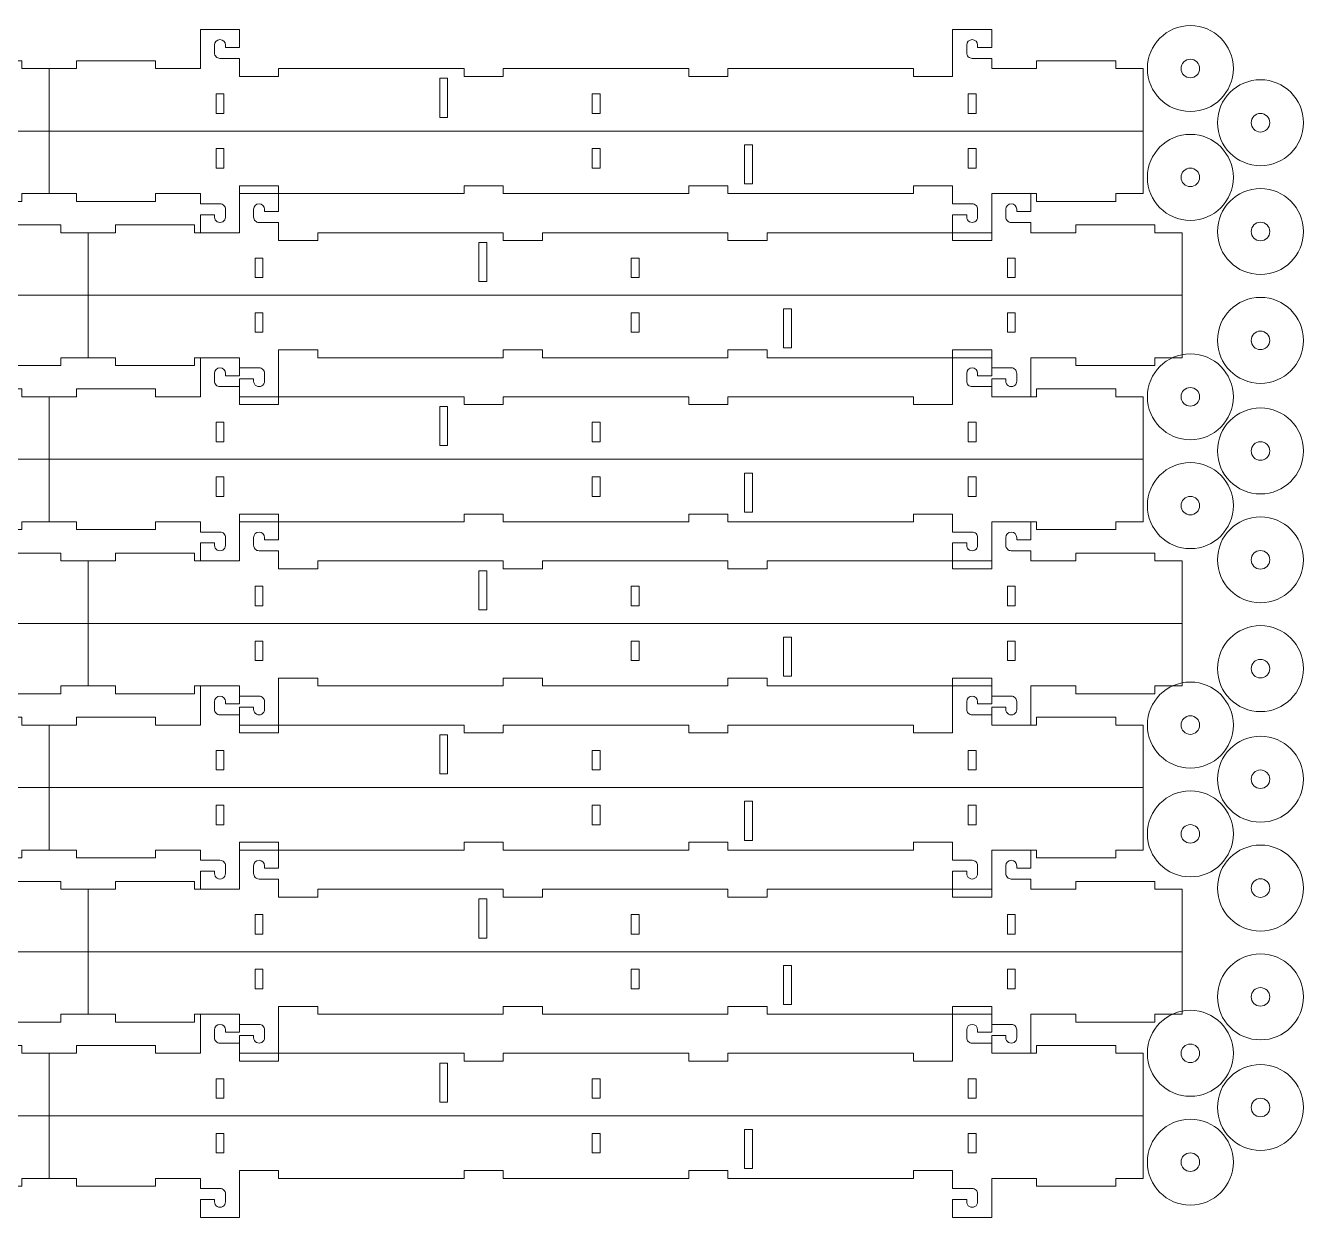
# Model space of a CAD drawing. Header units: millimetres. Extents: x -300 to 301, y -152 to 153.
# Drawn here: x -26.3 to 300.7, y -152.2 to 152.8 of the extents above; entities that cross this region are included whole.
import ezdxf

# ---------------------------------------------------------------- set-up
doc = ezdxf.new("R2010")
doc.units = ezdxf.units.MM
doc.header["$MEASUREMENT"] = 0
doc.layers.add('Layer 1', color=7, linetype='Continuous')

msp = doc.modelspace()

# ---------------------------------------------------------------- linework, layer by layer
at = {"layer": 'Layer 1', "lineweight": 9}
for points in [[(-20.2911, 141.8308), (-13.2911, 141.8308), (-13.2911, 143.8308), (6.973, 143.8308), (6.973, 141.8308), (18.4589, 141.8308), (18.4589, 151.8308), (28.4589, 151.8308), (28.4589, 147.2308), (24.8589, 147.2308), (24.8589, 147.8308)], [(23.4589, 144.4308), (28.4589, 144.4308), (28.4589, 139.8308), (38.4589, 139.8308), (38.4589, 141.8308), (85.9589, 141.8308), (85.9589, 139.8308), (95.9589, 139.8308), (95.9589, 141.8308), (143.4589, 141.8308), (143.4589, 139.8308), (153.4589, 139.8308), (153.4589, 141.8308), (200.9589, 141.8308), (200.9589, 139.8308), (210.9589, 139.8308), (210.9589, 151.8308), (220.9589, 151.8308), (220.9589, 147.2308), (217.3589, 147.2308), (217.3589, 147.8308)], [(22.0589, 147.8308), (22.0589, 145.8308)], [(214.5589, 147.8308), (214.5589, 145.8308)], [(-64.0411, 144.4308), (-59.0411, 144.4308), (-59.0411, 141.8308), (-47.5551, 141.8308), (-47.5551, 143.8308), (-27.2911, 143.8308), (-27.2911, 141.8308), (-20.2911, 141.8308), (-20.2911, 125.8308), (-20.2911, 109.8308), (-27.2911, 109.8308), (-27.2911, 107.8308), (-47.5551, 107.8308), (-47.5551, 109.8308), (-59.0411, 109.8308), (-59.0411, 99.8308), (-69.0411, 99.8308), (-69.0411, 104.4308), (-65.4411, 104.4308), (-65.4411, 103.8308)], [(215.9589, 144.4308), (220.9589, 144.4308), (220.9589, 141.8308), (232.4449, 141.8308), (232.4449, 143.8308), (252.7089, 143.8308), (252.7089, 141.8308), (259.7089, 141.8308), (259.7089, 125.8308), (259.7089, 109.8308), (252.7089, 109.8308), (252.7089, 107.8308), (232.4449, 107.8308), (232.4449, 109.8308), (220.9589, 109.8308), (220.9589, 99.8308), (210.9589, 99.8308), (210.9589, 104.4308), (214.5589, 104.4308), (214.5589, 103.8308)], [(-300.2911, 125.8308), (-20.2911, 125.8308)], [(-20.2911, 125.8308), (259.7089, 125.8308)], [(215.9589, 107.2308), (210.9589, 107.2308), (210.9589, 111.8308), (200.9589, 111.8308), (200.9589, 109.8308), (153.4589, 109.8308), (153.4589, 111.8308), (143.4589, 111.8308), (143.4589, 109.8308), (95.9589, 109.8308), (95.9589, 111.8308), (85.9589, 111.8308), (85.9589, 109.8308), (38.4589, 109.8308), (38.4589, 111.8308), (28.4589, 111.8308), (28.4589, 99.8308), (18.4589, 99.8308), (18.4589, 104.4308), (22.0589, 104.4308), (22.0589, 103.8308)], [(23.4589, 107.2308), (18.4589, 107.2308), (18.4589, 109.8308), (6.973, 109.8308), (6.973, 107.8308), (-13.2911, 107.8308), (-13.2911, 109.8308), (-20.2911, 109.8308)], [(-10.2911, 99.8308), (-3.2911, 99.8308), (-3.2911, 101.8308), (16.973, 101.8308), (16.973, 99.8308), (28.4589, 99.8308), (28.4589, 109.8308), (38.4589, 109.8308), (38.4589, 105.2308), (34.8589, 105.2308), (34.8589, 105.8308)], [(33.4589, 102.4308), (38.4589, 102.4308), (38.4589, 97.8308), (48.4589, 97.8308), (48.4589, 99.8308), (95.9589, 99.8308), (95.9589, 97.8308), (105.9589, 97.8308), (105.9589, 99.8308), (153.4589, 99.8308), (153.4589, 97.8308), (163.4589, 97.8308), (163.4589, 99.8308), (210.9589, 99.8308), (210.9589, 97.8308), (220.9589, 97.8308), (220.9589, 109.8308), (230.9589, 109.8308), (230.9589, 105.2308), (227.3589, 105.2308), (227.3589, 105.8308)], [(24.8589, 103.8308), (24.8589, 105.8308)], [(32.0589, 105.8308), (32.0589, 103.8308)], [(217.3589, 103.8308), (217.3589, 105.8308)], [(224.5589, 105.8308), (224.5589, 103.8308)], [(-54.0411, 102.4308), (-49.0411, 102.4308), (-49.0411, 99.8308), (-37.5551, 99.8308), (-37.5551, 101.8308), (-17.2911, 101.8308), (-17.2911, 99.8308), (-10.2911, 99.8308), (-10.2911, 83.8308), (-10.2911, 67.8308), (-17.2911, 67.8308), (-17.2911, 65.8308), (-37.5551, 65.8308), (-37.5551, 67.8308), (-49.0411, 67.8308), (-49.0411, 57.8308), (-59.0411, 57.8308), (-59.0411, 62.4308), (-55.4411, 62.4308), (-55.4411, 61.8308)], [(225.9589, 102.4308), (230.9589, 102.4308), (230.9589, 99.8308), (242.4449, 99.8308), (242.4449, 101.8308), (262.7089, 101.8308), (262.7089, 99.8308), (269.7089, 99.8308), (269.7089, 83.8308), (269.7089, 67.8308), (262.7089, 67.8308), (262.7089, 65.8308), (242.4449, 65.8308), (242.4449, 67.8308), (230.9589, 67.8308), (230.9589, 57.8308), (220.9589, 57.8308), (220.9589, 62.4308), (224.5589, 62.4308), (224.5589, 61.8308)], [(-290.2911, 83.8308), (-10.2911, 83.8308)], [(-10.2911, 83.8308), (269.7089, 83.8308)], [(225.9589, 65.2308), (220.9589, 65.2308), (220.9589, 69.8308), (210.9589, 69.8308), (210.9589, 67.8308), (163.4589, 67.8308), (163.4589, 69.8308), (153.4589, 69.8308), (153.4589, 67.8308), (105.9589, 67.8308), (105.9589, 69.8308), (95.9589, 69.8308), (95.9589, 67.8308), (48.4589, 67.8308), (48.4589, 69.8308), (38.4589, 69.8308), (38.4589, 57.8308), (28.4589, 57.8308), (28.4589, 62.4308), (32.0589, 62.4308), (32.0589, 61.8308)], [(-20.2911, 57.8308), (-13.2911, 57.8308), (-13.2911, 59.8308), (6.973, 59.8308), (6.973, 57.8308), (18.4589, 57.8308), (18.4589, 67.8308), (28.4589, 67.8308), (28.4589, 63.2308), (24.8589, 63.2308), (24.8589, 63.8308)], [(33.4589, 65.2308), (28.4589, 65.2308), (28.4589, 67.8308), (16.973, 67.8308), (16.973, 65.8308), (-3.2911, 65.8308), (-3.2911, 67.8308), (-10.2911, 67.8308)], [(23.4589, 60.4308), (28.4589, 60.4308), (28.4589, 55.8308), (38.4589, 55.8308), (38.4589, 57.8308), (85.9589, 57.8308), (85.9589, 55.8308), (95.9589, 55.8308), (95.9589, 57.8308), (143.4589, 57.8308), (143.4589, 55.8308), (153.4589, 55.8308), (153.4589, 57.8308), (200.9589, 57.8308), (200.9589, 55.8308), (210.9589, 55.8308), (210.9589, 67.8308), (220.9589, 67.8308), (220.9589, 63.2308), (217.3589, 63.2308), (217.3589, 63.8308)], [(22.0589, 63.8308), (22.0589, 61.8308)], [(34.8589, 61.8308), (34.8589, 63.8308)], [(214.5589, 63.8308), (214.5589, 61.8308)], [(227.3589, 61.8308), (227.3589, 63.8308)], [(-64.0411, 60.4308), (-59.0411, 60.4308), (-59.0411, 57.8308), (-47.5551, 57.8308), (-47.5551, 59.8308), (-27.2911, 59.8308), (-27.2911, 57.8308), (-20.2911, 57.8308), (-20.2911, 41.8308), (-20.2911, 25.8308), (-27.2911, 25.8308), (-27.2911, 23.8308), (-47.5551, 23.8308), (-47.5551, 25.8308), (-59.0411, 25.8308), (-59.0411, 15.8308), (-69.0411, 15.8308), (-69.0411, 20.4308), (-65.4411, 20.4308), (-65.4411, 19.8308)], [(215.9589, 60.4308), (220.9589, 60.4308), (220.9589, 57.8308), (232.4449, 57.8308), (232.4449, 59.8308), (252.7089, 59.8308), (252.7089, 57.8308), (259.7089, 57.8308), (259.7089, 41.8308), (259.7089, 25.8308), (252.7089, 25.8308), (252.7089, 23.8308), (232.4449, 23.8308), (232.4449, 25.8308), (220.9589, 25.8308), (220.9589, 15.8308), (210.9589, 15.8308), (210.9589, 20.4308), (214.5589, 20.4308), (214.5589, 19.8308)], [(-300.2911, 41.8308), (-20.2911, 41.8308)], [(-20.2911, 41.8308), (259.7089, 41.8308)], [(215.9589, 23.2308), (210.9589, 23.2308), (210.9589, 27.8308), (200.9589, 27.8308), (200.9589, 25.8308), (153.4589, 25.8308), (153.4589, 27.8308), (143.4589, 27.8308), (143.4589, 25.8308), (95.9589, 25.8308), (95.9589, 27.8308), (85.9589, 27.8308), (85.9589, 25.8308), (38.4589, 25.8308), (38.4589, 27.8308), (28.4589, 27.8308), (28.4589, 15.8308), (18.4589, 15.8308), (18.4589, 20.4308), (22.0589, 20.4308), (22.0589, 19.8308)], [(23.4589, 23.2308), (18.4589, 23.2308), (18.4589, 25.8308), (6.973, 25.8308), (6.973, 23.8308), (-13.2911, 23.8308), (-13.2911, 25.8308), (-20.2911, 25.8308)], [(-10.2911, 15.8308), (-3.2911, 15.8308), (-3.2911, 17.8308), (16.973, 17.8308), (16.973, 15.8308), (28.4589, 15.8308), (28.4589, 25.8308), (38.4589, 25.8308), (38.4589, 21.2308), (34.8589, 21.2308), (34.8589, 21.8308)], [(33.4589, 18.4308), (38.4589, 18.4308), (38.4589, 13.8308), (48.4589, 13.8308), (48.4589, 15.8308), (95.9589, 15.8308), (95.9589, 13.8308), (105.9589, 13.8308), (105.9589, 15.8308), (153.4589, 15.8308), (153.4589, 13.8308), (163.4589, 13.8308), (163.4589, 15.8308), (210.9589, 15.8308), (210.9589, 13.8308), (220.9589, 13.8308), (220.9589, 25.8308), (230.9589, 25.8308), (230.9589, 21.2308), (227.3589, 21.2308), (227.3589, 21.8308)], [(24.8589, 19.8308), (24.8589, 21.8308)], [(32.0589, 21.8308), (32.0589, 19.8308)], [(217.3589, 19.8308), (217.3589, 21.8308)], [(224.5589, 21.8308), (224.5589, 19.8308)], [(-54.0411, 18.4308), (-49.0411, 18.4308), (-49.0411, 15.8308), (-37.5551, 15.8308), (-37.5551, 17.8308), (-17.2911, 17.8308), (-17.2911, 15.8308), (-10.2911, 15.8308), (-10.2911, -0.1692), (-10.2911, -16.1692), (-17.2911, -16.1692), (-17.2911, -18.1692), (-37.5551, -18.1692), (-37.5551, -16.1692), (-49.0411, -16.1692), (-49.0411, -26.1692), (-59.0411, -26.1692), (-59.0411, -21.5692), (-55.4411, -21.5692), (-55.4411, -22.1692)], [(225.9589, 18.4308), (230.9589, 18.4308), (230.9589, 15.8308), (242.4449, 15.8308), (242.4449, 17.8308), (262.7089, 17.8308), (262.7089, 15.8308), (269.7089, 15.8308), (269.7089, -0.1692), (269.7089, -16.1692), (262.7089, -16.1692), (262.7089, -18.1692), (242.4449, -18.1692), (242.4449, -16.1692), (230.9589, -16.1692), (230.9589, -26.1692), (220.9589, -26.1692), (220.9589, -21.5692), (224.5589, -21.5692), (224.5589, -22.1692)], [(-290.2911, -0.1692), (-10.2911, -0.1692)], [(-10.2911, -0.1692), (269.7089, -0.1692)], [(-20.2911, -26.1692), (-13.2911, -26.1692), (-13.2911, -24.1692), (6.973, -24.1692), (6.973, -26.1692), (18.4589, -26.1692), (18.4589, -16.1692), (28.4589, -16.1692), (28.4589, -20.7692), (24.8589, -20.7692), (24.8589, -20.1692)], [(33.4589, -18.7692), (28.4589, -18.7692), (28.4589, -16.1692), (16.973, -16.1692), (16.973, -18.1692), (-3.2911, -18.1692), (-3.2911, -16.1692), (-10.2911, -16.1692)], [(23.4589, -23.5692), (28.4589, -23.5692), (28.4589, -28.1692), (38.4589, -28.1692), (38.4589, -26.1692), (85.9589, -26.1692), (85.9589, -28.1692), (95.9589, -28.1692), (95.9589, -26.1692), (143.4589, -26.1692), (143.4589, -28.1692), (153.4589, -28.1692), (153.4589, -26.1692), (200.9589, -26.1692), (200.9589, -28.1692), (210.9589, -28.1692), (210.9589, -16.1692), (220.9589, -16.1692), (220.9589, -20.7692), (217.3589, -20.7692), (217.3589, -20.1692)], [(225.9589, -18.7692), (220.9589, -18.7692), (220.9589, -14.1692), (210.9589, -14.1692), (210.9589, -16.1692), (163.4589, -16.1692), (163.4589, -14.1692), (153.4589, -14.1692), (153.4589, -16.1692), (105.9589, -16.1692), (105.9589, -14.1692), (95.9589, -14.1692), (95.9589, -16.1692), (48.4589, -16.1692), (48.4589, -14.1692), (38.4589, -14.1692), (38.4589, -26.1692), (28.4589, -26.1692), (28.4589, -21.5692), (32.0589, -21.5692), (32.0589, -22.1692)], [(22.0589, -20.1692), (22.0589, -22.1692)], [(34.8589, -22.1692), (34.8589, -20.1692)], [(214.5589, -20.1692), (214.5589, -22.1692)], [(227.3589, -22.1692), (227.3589, -20.1692)], [(-64.0411, -23.5692), (-59.0411, -23.5692), (-59.0411, -26.1692), (-47.5551, -26.1692), (-47.5551, -24.1692), (-27.2911, -24.1692), (-27.2911, -26.1692), (-20.2911, -26.1692), (-20.2911, -42.1692), (-20.2911, -58.1692), (-27.2911, -58.1692), (-27.2911, -60.1692), (-47.5551, -60.1692), (-47.5551, -58.1692), (-59.0411, -58.1692), (-59.0411, -68.1692), (-69.0411, -68.1692), (-69.0411, -63.5692), (-65.4411, -63.5692), (-65.4411, -64.1692)], [(215.9589, -23.5692), (220.9589, -23.5692), (220.9589, -26.1692), (232.4449, -26.1692), (232.4449, -24.1692), (252.7089, -24.1692), (252.7089, -26.1692), (259.7089, -26.1692), (259.7089, -42.1692), (259.7089, -58.1692), (252.7089, -58.1692), (252.7089, -60.1692), (232.4449, -60.1692), (232.4449, -58.1692), (220.9589, -58.1692), (220.9589, -68.1692), (210.9589, -68.1692), (210.9589, -63.5692), (214.5589, -63.5692), (214.5589, -64.1692)], [(-300.2911, -42.1692), (-20.2911, -42.1692)], [(-20.2911, -42.1692), (259.7089, -42.1692)], [(23.4589, -60.7692), (18.4589, -60.7692), (18.4589, -58.1692), (6.973, -58.1692), (6.973, -60.1692), (-13.2911, -60.1692), (-13.2911, -58.1692), (-20.2911, -58.1692)], [(-10.2911, -68.1692), (-3.2911, -68.1692), (-3.2911, -66.1692), (16.973, -66.1692), (16.973, -68.1692), (28.4589, -68.1692), (28.4589, -58.1692), (38.4589, -58.1692), (38.4589, -62.7692), (34.8589, -62.7692), (34.8589, -62.1692)], [(215.9589, -60.7692), (210.9589, -60.7692), (210.9589, -56.1692), (200.9589, -56.1692), (200.9589, -58.1692), (153.4589, -58.1692), (153.4589, -56.1692), (143.4589, -56.1692), (143.4589, -58.1692), (95.9589, -58.1692), (95.9589, -56.1692), (85.9589, -56.1692), (85.9589, -58.1692), (38.4589, -58.1692), (38.4589, -56.1692), (28.4589, -56.1692), (28.4589, -68.1692), (18.4589, -68.1692), (18.4589, -63.5692), (22.0589, -63.5692), (22.0589, -64.1692)], [(33.4589, -65.5692), (38.4589, -65.5692), (38.4589, -70.1692), (48.4589, -70.1692), (48.4589, -68.1692), (95.9589, -68.1692), (95.9589, -70.1692), (105.9589, -70.1692), (105.9589, -68.1692), (153.4589, -68.1692), (153.4589, -70.1692), (163.4589, -70.1692), (163.4589, -68.1692), (210.9589, -68.1692), (210.9589, -70.1692), (220.9589, -70.1692), (220.9589, -58.1692), (230.9589, -58.1692), (230.9589, -62.7692), (227.3589, -62.7692), (227.3589, -62.1692)], [(24.8589, -64.1692), (24.8589, -62.1692)], [(32.0589, -62.1692), (32.0589, -64.1692)], [(217.3589, -64.1692), (217.3589, -62.1692)], [(224.5589, -62.1692), (224.5589, -64.1692)], [(-54.0411, -65.5692), (-49.0411, -65.5692), (-49.0411, -68.1692), (-37.5551, -68.1692), (-37.5551, -66.1692), (-17.2911, -66.1692), (-17.2911, -68.1692), (-10.2911, -68.1692), (-10.2911, -84.1692), (-10.2911, -100.1692), (-17.2911, -100.1692), (-17.2911, -102.1692), (-37.5551, -102.1692), (-37.5551, -100.1692), (-49.0411, -100.1692), (-49.0411, -110.1692), (-59.0411, -110.1692), (-59.0411, -105.5692), (-55.4411, -105.5692), (-55.4411, -106.1692)], [(225.9589, -65.5692), (230.9589, -65.5692), (230.9589, -68.1692), (242.4449, -68.1692), (242.4449, -66.1692), (262.7089, -66.1692), (262.7089, -68.1692), (269.7089, -68.1692), (269.7089, -84.1692), (269.7089, -100.1692), (262.7089, -100.1692), (262.7089, -102.1692), (242.4449, -102.1692), (242.4449, -100.1692), (230.9589, -100.1692), (230.9589, -110.1692), (220.9589, -110.1692), (220.9589, -105.5692), (224.5589, -105.5692), (224.5589, -106.1692)], [(-290.2911, -84.1692), (-10.2911, -84.1692)], [(-10.2911, -84.1692), (269.7089, -84.1692)], [(-20.2911, -110.1692), (-13.2911, -110.1692), (-13.2911, -108.1692), (6.973, -108.1692), (6.973, -110.1692), (18.4589, -110.1692), (18.4589, -100.1692), (28.4589, -100.1692), (28.4589, -104.7692), (24.8589, -104.7692), (24.8589, -104.1692)], [(33.4589, -102.7692), (28.4589, -102.7692), (28.4589, -100.1692), (16.973, -100.1692), (16.973, -102.1692), (-3.2911, -102.1692), (-3.2911, -100.1692), (-10.2911, -100.1692)], [(23.4589, -107.5692), (28.4589, -107.5692), (28.4589, -112.1692), (38.4589, -112.1692), (38.4589, -110.1692), (85.9589, -110.1692), (85.9589, -112.1692), (95.9589, -112.1692), (95.9589, -110.1692), (143.4589, -110.1692), (143.4589, -112.1692), (153.4589, -112.1692), (153.4589, -110.1692), (200.9589, -110.1692), (200.9589, -112.1692), (210.9589, -112.1692), (210.9589, -100.1692), (220.9589, -100.1692), (220.9589, -104.7692), (217.3589, -104.7692), (217.3589, -104.1692)], [(225.9589, -102.7692), (220.9589, -102.7692), (220.9589, -98.1692), (210.9589, -98.1692), (210.9589, -100.1692), (163.4589, -100.1692), (163.4589, -98.1692), (153.4589, -98.1692), (153.4589, -100.1692), (105.9589, -100.1692), (105.9589, -98.1692), (95.9589, -98.1692), (95.9589, -100.1692), (48.4589, -100.1692), (48.4589, -98.1692), (38.4589, -98.1692), (38.4589, -110.1692), (28.4589, -110.1692), (28.4589, -105.5692), (32.0589, -105.5692), (32.0589, -106.1692)], [(22.0589, -104.1692), (22.0589, -106.1692)], [(34.8589, -106.1692), (34.8589, -104.1692)], [(214.5589, -104.1692), (214.5589, -106.1692)], [(227.3589, -106.1692), (227.3589, -104.1692)], [(-64.0411, -107.5692), (-59.0411, -107.5692), (-59.0411, -110.1692), (-47.5551, -110.1692), (-47.5551, -108.1692), (-27.2911, -108.1692), (-27.2911, -110.1692), (-20.2911, -110.1692), (-20.2911, -126.1692), (-20.2911, -142.1692), (-27.2911, -142.1692), (-27.2911, -144.1692), (-47.5551, -144.1692), (-47.5551, -142.1692), (-59.0411, -142.1692), (-59.0411, -152.1692), (-69.0411, -152.1692), (-69.0411, -147.5692), (-65.4411, -147.5692), (-65.4411, -148.1692)], [(215.9589, -107.5692), (220.9589, -107.5692), (220.9589, -110.1692), (232.4449, -110.1692), (232.4449, -108.1692), (252.7089, -108.1692), (252.7089, -110.1692), (259.7089, -110.1692), (259.7089, -126.1692), (259.7089, -142.1692), (252.7089, -142.1692), (252.7089, -144.1692), (232.4449, -144.1692), (232.4449, -142.1692), (220.9589, -142.1692), (220.9589, -152.1692), (210.9589, -152.1692), (210.9589, -147.5692), (214.5589, -147.5692), (214.5589, -148.1692)], [(-300.2911, -126.1692), (-20.2911, -126.1692)], [(-20.2911, -126.1692), (259.7089, -126.1692)], [(215.9589, -144.7692), (210.9589, -144.7692), (210.9589, -140.1692), (200.9589, -140.1692), (200.9589, -142.1692), (153.4589, -142.1692), (153.4589, -140.1692), (143.4589, -140.1692), (143.4589, -142.1692), (95.9589, -142.1692), (95.9589, -140.1692), (85.9589, -140.1692), (85.9589, -142.1692), (38.4589, -142.1692), (38.4589, -140.1692), (28.4589, -140.1692), (28.4589, -152.1692), (18.4589, -152.1692), (18.4589, -147.5692), (22.0589, -147.5692), (22.0589, -148.1692)], [(23.4589, -144.7692), (18.4589, -144.7692), (18.4589, -142.1692), (6.973, -142.1692), (6.973, -144.1692), (-13.2911, -144.1692), (-13.2911, -142.1692), (-20.2911, -142.1692)], [(24.8589, -148.1692), (24.8589, -146.1692)], [(217.3589, -148.1692), (217.3589, -146.1692)]]:
    msp.add_lwpolyline(points, dxfattribs=at)
at = {"layer": 'Layer 1', "color": 240, "lineweight": 9}
for points in [[(79.7089, 129.3308), (79.7089, 139.3308), (81.7089, 139.3308), (81.7089, 129.3308), (79.7089, 129.3308)], [(24.4589, 130.3308), (24.4589, 135.3308), (22.4589, 135.3308), (22.4589, 130.3308), (24.4589, 130.3308)], [(120.7089, 130.3308), (120.7089, 135.3308), (118.7089, 135.3308), (118.7089, 130.3308), (120.7089, 130.3308)], [(216.9589, 130.3308), (216.9589, 135.3308), (214.9589, 135.3308), (214.9589, 130.3308), (216.9589, 130.3308)], [(22.4589, 121.3308), (22.4589, 116.3308), (24.4589, 116.3308), (24.4589, 121.3308), (22.4589, 121.3308)], [(118.7089, 121.3308), (118.7089, 116.3308), (120.7089, 116.3308), (120.7089, 121.3308), (118.7089, 121.3308)], [(159.7089, 122.3308), (159.7089, 112.3308), (157.7089, 112.3308), (157.7089, 122.3308), (159.7089, 122.3308)], [(214.9589, 121.3308), (214.9589, 116.3308), (216.9589, 116.3308), (216.9589, 121.3308), (214.9589, 121.3308)], [(89.7089, 87.3308), (89.7089, 97.3308), (91.7089, 97.3308), (91.7089, 87.3308), (89.7089, 87.3308)], [(34.4589, 88.3308), (34.4589, 93.3308), (32.4589, 93.3308), (32.4589, 88.3308), (34.4589, 88.3308)], [(130.7089, 88.3308), (130.7089, 93.3308), (128.7089, 93.3308), (128.7089, 88.3308), (130.7089, 88.3308)], [(226.9589, 88.3308), (226.9589, 93.3308), (224.9589, 93.3308), (224.9589, 88.3308), (226.9589, 88.3308)], [(32.4589, 79.3308), (32.4589, 74.3308), (34.4589, 74.3308), (34.4589, 79.3308), (32.4589, 79.3308)], [(128.7089, 79.3308), (128.7089, 74.3308), (130.7089, 74.3308), (130.7089, 79.3308), (128.7089, 79.3308)], [(169.7089, 80.3308), (169.7089, 70.3308), (167.7089, 70.3308), (167.7089, 80.3308), (169.7089, 80.3308)], [(224.9589, 79.3308), (224.9589, 74.3308), (226.9589, 74.3308), (226.9589, 79.3308), (224.9589, 79.3308)], [(79.7089, 45.3308), (79.7089, 55.3308), (81.7089, 55.3308), (81.7089, 45.3308), (79.7089, 45.3308)], [(24.4589, 46.3308), (24.4589, 51.3308), (22.4589, 51.3308), (22.4589, 46.3308), (24.4589, 46.3308)], [(120.7089, 46.3308), (120.7089, 51.3308), (118.7089, 51.3308), (118.7089, 46.3308), (120.7089, 46.3308)], [(216.9589, 46.3308), (216.9589, 51.3308), (214.9589, 51.3308), (214.9589, 46.3308), (216.9589, 46.3308)], [(22.4589, 37.3308), (22.4589, 32.3308), (24.4589, 32.3308), (24.4589, 37.3308), (22.4589, 37.3308)], [(118.7089, 37.3308), (118.7089, 32.3308), (120.7089, 32.3308), (120.7089, 37.3308), (118.7089, 37.3308)], [(159.7089, 38.3308), (159.7089, 28.3308), (157.7089, 28.3308), (157.7089, 38.3308), (159.7089, 38.3308)], [(214.9589, 37.3308), (214.9589, 32.3308), (216.9589, 32.3308), (216.9589, 37.3308), (214.9589, 37.3308)], [(89.7089, 3.3308), (89.7089, 13.3308), (91.7089, 13.3308), (91.7089, 3.3308), (89.7089, 3.3308)], [(34.4589, 4.3308), (34.4589, 9.3308), (32.4589, 9.3308), (32.4589, 4.3308), (34.4589, 4.3308)], [(130.7089, 4.3308), (130.7089, 9.3308), (128.7089, 9.3308), (128.7089, 4.3308), (130.7089, 4.3308)], [(226.9589, 4.3308), (226.9589, 9.3308), (224.9589, 9.3308), (224.9589, 4.3308), (226.9589, 4.3308)], [(32.4589, -4.6692), (32.4589, -9.6692), (34.4589, -9.6692), (34.4589, -4.6692), (32.4589, -4.6692)], [(128.7089, -4.6692), (128.7089, -9.6692), (130.7089, -9.6692), (130.7089, -4.6692), (128.7089, -4.6692)], [(169.7089, -3.6692), (169.7089, -13.6692), (167.7089, -13.6692), (167.7089, -3.6692), (169.7089, -3.6692)], [(224.9589, -4.6692), (224.9589, -9.6692), (226.9589, -9.6692), (226.9589, -4.6692), (224.9589, -4.6692)], [(79.7089, -38.6692), (79.7089, -28.6692), (81.7089, -28.6692), (81.7089, -38.6692), (79.7089, -38.6692)], [(24.4589, -37.6692), (24.4589, -32.6692), (22.4589, -32.6692), (22.4589, -37.6692), (24.4589, -37.6692)], [(120.7089, -37.6692), (120.7089, -32.6692), (118.7089, -32.6692), (118.7089, -37.6692), (120.7089, -37.6692)], [(216.9589, -37.6692), (216.9589, -32.6692), (214.9589, -32.6692), (214.9589, -37.6692), (216.9589, -37.6692)], [(159.7089, -45.6692), (159.7089, -55.6692), (157.7089, -55.6692), (157.7089, -45.6692), (159.7089, -45.6692)], [(22.4589, -46.6692), (22.4589, -51.6692), (24.4589, -51.6692), (24.4589, -46.6692), (22.4589, -46.6692)], [(118.7089, -46.6692), (118.7089, -51.6692), (120.7089, -51.6692), (120.7089, -46.6692), (118.7089, -46.6692)], [(214.9589, -46.6692), (214.9589, -51.6692), (216.9589, -51.6692), (216.9589, -46.6692), (214.9589, -46.6692)], [(89.7089, -80.6692), (89.7089, -70.6692), (91.7089, -70.6692), (91.7089, -80.6692), (89.7089, -80.6692)], [(34.4589, -79.6692), (34.4589, -74.6692), (32.4589, -74.6692), (32.4589, -79.6692), (34.4589, -79.6692)], [(130.7089, -79.6692), (130.7089, -74.6692), (128.7089, -74.6692), (128.7089, -79.6692), (130.7089, -79.6692)], [(226.9589, -79.6692), (226.9589, -74.6692), (224.9589, -74.6692), (224.9589, -79.6692), (226.9589, -79.6692)], [(169.7089, -87.6692), (169.7089, -97.6692), (167.7089, -97.6692), (167.7089, -87.6692), (169.7089, -87.6692)], [(32.4589, -88.6692), (32.4589, -93.6692), (34.4589, -93.6692), (34.4589, -88.6692), (32.4589, -88.6692)], [(128.7089, -88.6692), (128.7089, -93.6692), (130.7089, -93.6692), (130.7089, -88.6692), (128.7089, -88.6692)], [(224.9589, -88.6692), (224.9589, -93.6692), (226.9589, -93.6692), (226.9589, -88.6692), (224.9589, -88.6692)], [(79.7089, -122.6692), (79.7089, -112.6692), (81.7089, -112.6692), (81.7089, -122.6692), (79.7089, -122.6692)], [(24.4589, -121.6692), (24.4589, -116.6692), (22.4589, -116.6692), (22.4589, -121.6692), (24.4589, -121.6692)], [(120.7089, -121.6692), (120.7089, -116.6692), (118.7089, -116.6692), (118.7089, -121.6692), (120.7089, -121.6692)], [(216.9589, -121.6692), (216.9589, -116.6692), (214.9589, -116.6692), (214.9589, -121.6692), (216.9589, -121.6692)], [(22.4589, -130.6692), (22.4589, -135.6692), (24.4589, -135.6692), (24.4589, -130.6692), (22.4589, -130.6692)], [(118.7089, -130.6692), (118.7089, -135.6692), (120.7089, -135.6692), (120.7089, -130.6692), (118.7089, -130.6692)], [(159.7089, -129.6692), (159.7089, -139.6692), (157.7089, -139.6692), (157.7089, -129.6692), (159.7089, -129.6692)], [(214.9589, -130.6692), (214.9589, -135.6692), (216.9589, -135.6692), (216.9589, -130.6692), (214.9589, -130.6692)]]:
    msp.add_lwpolyline(points, dxfattribs=at)
at = {"layer": 'Layer 1', "lineweight": 9}
for points, knots in [([(282.7896, 141.8308), (282.7896, 147.906), (277.8647, 152.8308), (271.7896, 152.8308), (265.7145, 152.8308), (260.7896, 147.906), (260.7896, 141.8309), (260.7896, 135.7557), (265.7144, 130.8309), (271.7896, 130.8308), (277.8647, 130.8308), (282.7896, 135.7556), (282.7896, 141.8308)], [0, 0, 0, 0, 1, 1, 1, 2, 2, 2, 3, 3, 3, 4, 4, 4, 4]), ([(24.8589, 147.8308), (24.8589, 148.604), (24.2321, 149.2308), (23.4589, 149.2308), (22.6857, 149.2308), (22.0589, 148.604), (22.0589, 147.8308)], [0, 0, 0, 0, 1, 1, 1, 2, 2, 2, 2]), ([(217.3589, 147.8308), (217.3589, 148.604), (216.7321, 149.2308), (215.9589, 149.2308), (215.1857, 149.2308), (214.5589, 148.604), (214.5589, 147.8308)], [0, 0, 0, 0, 1, 1, 1, 2, 2, 2, 2]), ([(22.0589, 145.8308), (22.0589, 145.4595), (22.2064, 145.1034), (22.469, 144.8408), (22.7315, 144.5783), (23.0876, 144.4308), (23.4589, 144.4308)], [0, 0, 0, 0, 1, 1, 1, 2, 2, 2, 2]), ([(214.5589, 145.8308), (214.5589, 145.4595), (214.7064, 145.1034), (214.969, 144.8408), (215.2315, 144.5783), (215.5876, 144.4308), (215.9589, 144.4308)], [0, 0, 0, 0, 1, 1, 1, 2, 2, 2, 2]), ([(300.7309, 127.9676), (300.7309, 134.0428), (295.806, 138.9676), (289.7309, 138.9676), (283.6558, 138.9676), (278.7309, 134.0428), (278.7309, 127.9677), (278.7309, 121.8925), (283.6557, 116.9677), (289.7309, 116.9676), (295.806, 116.9676), (300.7309, 121.8924), (300.7309, 127.9676)], [0, 0, 0, 0, 1, 1, 1, 2, 2, 2, 3, 3, 3, 4, 4, 4, 4]), ([(282.7896, 113.9812), (282.7896, 120.0564), (277.8647, 124.9812), (271.7896, 124.9812), (265.7145, 124.9812), (260.7896, 120.0564), (260.7896, 113.9813), (260.7896, 107.9061), (265.7144, 102.9813), (271.7896, 102.9812), (277.8647, 102.9812), (282.7896, 107.906), (282.7896, 113.9812)], [0, 0, 0, 0, 1, 1, 1, 2, 2, 2, 3, 3, 3, 4, 4, 4, 4]), ([(300.7309, 100.118), (300.7309, 106.1932), (295.806, 111.118), (289.7309, 111.118), (283.6558, 111.118), (278.7309, 106.1932), (278.7309, 100.1181), (278.7309, 94.0429), (283.6557, 89.1181), (289.7309, 89.118), (295.806, 89.118), (300.7309, 94.0428), (300.7309, 100.118)], [0, 0, 0, 0, 1, 1, 1, 2, 2, 2, 3, 3, 3, 4, 4, 4, 4]), ([(24.8589, 105.8308), (24.8589, 106.2021), (24.7114, 106.5582), (24.4489, 106.8207), (24.1863, 107.0833), (23.8302, 107.2308), (23.4589, 107.2308)], [0, 0, 0, 0, 1, 1, 1, 2, 2, 2, 2]), ([(34.8589, 105.8308), (34.8589, 106.604), (34.2321, 107.2308), (33.4589, 107.2308), (32.6857, 107.2308), (32.0589, 106.604), (32.0589, 105.8308)], [0, 0, 0, 0, 1, 1, 1, 2, 2, 2, 2]), ([(217.3589, 105.8308), (217.3589, 106.2021), (217.2114, 106.5582), (216.9489, 106.8207), (216.6863, 107.0833), (216.3302, 107.2308), (215.9589, 107.2308)], [0, 0, 0, 0, 1, 1, 1, 2, 2, 2, 2]), ([(227.3589, 105.8308), (227.3589, 106.604), (226.7321, 107.2308), (225.9589, 107.2308), (225.1857, 107.2308), (224.5589, 106.604), (224.5589, 105.8308)], [0, 0, 0, 0, 1, 1, 1, 2, 2, 2, 2]), ([(22.0589, 103.8308), (22.0589, 103.3306), (22.3258, 102.8684), (22.7589, 102.6183), (23.1921, 102.3682), (23.7258, 102.3682), (24.1589, 102.6183), (24.5921, 102.8684), (24.8589, 103.3306), (24.8589, 103.8308)], [0, 0, 0, 0, 1, 1, 1, 2, 2, 2, 3, 3, 3, 3]), ([(32.0589, 103.8308), (32.0589, 103.4595), (32.2064, 103.1034), (32.469, 102.8408), (32.7315, 102.5783), (33.0876, 102.4308), (33.4589, 102.4308)], [0, 0, 0, 0, 1, 1, 1, 2, 2, 2, 2]), ([(214.5589, 103.8308), (214.5589, 103.3306), (214.8258, 102.8684), (215.2589, 102.6183), (215.6921, 102.3682), (216.2258, 102.3682), (216.6589, 102.6183), (217.0921, 102.8684), (217.3589, 103.3306), (217.3589, 103.8308)], [0, 0, 0, 0, 1, 1, 1, 2, 2, 2, 3, 3, 3, 3]), ([(224.5589, 103.8308), (224.5589, 103.4595), (224.7064, 103.1034), (224.969, 102.8408), (225.2315, 102.5783), (225.5876, 102.4308), (225.9589, 102.4308)], [0, 0, 0, 0, 1, 1, 1, 2, 2, 2, 2]), ([(300.7309, 72.2684), (300.7309, 78.3436), (295.806, 83.2684), (289.7309, 83.2684), (283.6558, 83.2684), (278.7309, 78.3436), (278.7309, 72.2685), (278.7309, 66.1933), (283.6557, 61.2685), (289.7309, 61.2684), (295.806, 61.2684), (300.7309, 66.1932), (300.7309, 72.2684)], [0, 0, 0, 0, 1, 1, 1, 2, 2, 2, 3, 3, 3, 4, 4, 4, 4]), ([(282.7896, 57.8308), (282.7896, 63.906), (277.8647, 68.8308), (271.7896, 68.8308), (265.7145, 68.8308), (260.7896, 63.906), (260.7896, 57.8309), (260.7896, 51.7557), (265.7144, 46.8309), (271.7896, 46.8308), (277.8647, 46.8308), (282.7896, 51.7556), (282.7896, 57.8308)], [0, 0, 0, 0, 1, 1, 1, 2, 2, 2, 3, 3, 3, 4, 4, 4, 4]), ([(24.8589, 63.8308), (24.8589, 64.604), (24.2321, 65.2308), (23.4589, 65.2308), (22.6857, 65.2308), (22.0589, 64.604), (22.0589, 63.8308)], [0, 0, 0, 0, 1, 1, 1, 2, 2, 2, 2]), ([(34.8589, 63.8308), (34.8589, 64.2021), (34.7114, 64.5582), (34.4489, 64.8207), (34.1863, 65.0833), (33.8302, 65.2308), (33.4589, 65.2308)], [0, 0, 0, 0, 1, 1, 1, 2, 2, 2, 2]), ([(217.3589, 63.8308), (217.3589, 64.604), (216.7321, 65.2308), (215.9589, 65.2308), (215.1857, 65.2308), (214.5589, 64.604), (214.5589, 63.8308)], [0, 0, 0, 0, 1, 1, 1, 2, 2, 2, 2]), ([(227.3589, 63.8308), (227.3589, 64.2021), (227.2114, 64.5582), (226.9489, 64.8207), (226.6863, 65.0833), (226.3302, 65.2308), (225.9589, 65.2308)], [0, 0, 0, 0, 1, 1, 1, 2, 2, 2, 2]), ([(22.0589, 61.8308), (22.0589, 61.4595), (22.2064, 61.1034), (22.469, 60.8408), (22.7315, 60.5783), (23.0876, 60.4308), (23.4589, 60.4308)], [0, 0, 0, 0, 1, 1, 1, 2, 2, 2, 2]), ([(32.0589, 61.8308), (32.0589, 61.3306), (32.3258, 60.8684), (32.7589, 60.6183), (33.1921, 60.3682), (33.7258, 60.3682), (34.1589, 60.6183), (34.5921, 60.8684), (34.8589, 61.3306), (34.8589, 61.8308)], [0, 0, 0, 0, 1, 1, 1, 2, 2, 2, 3, 3, 3, 3]), ([(214.5589, 61.8308), (214.5589, 61.4595), (214.7064, 61.1034), (214.969, 60.8408), (215.2315, 60.5783), (215.5876, 60.4308), (215.9589, 60.4308)], [0, 0, 0, 0, 1, 1, 1, 2, 2, 2, 2]), ([(224.5589, 61.8308), (224.5589, 61.3306), (224.8258, 60.8684), (225.2589, 60.6183), (225.6921, 60.3682), (226.2258, 60.3682), (226.6589, 60.6183), (227.0921, 60.8684), (227.3589, 61.3306), (227.3589, 61.8308)], [0, 0, 0, 0, 1, 1, 1, 2, 2, 2, 3, 3, 3, 3]), ([(300.7309, 43.9676), (300.7309, 50.0428), (295.806, 54.9676), (289.7309, 54.9676), (283.6558, 54.9676), (278.7309, 50.0428), (278.7309, 43.9677), (278.7309, 37.8925), (283.6557, 32.9677), (289.7309, 32.9676), (295.806, 32.9676), (300.7309, 37.8924), (300.7309, 43.9676)], [0, 0, 0, 0, 1, 1, 1, 2, 2, 2, 3, 3, 3, 4, 4, 4, 4]), ([(282.7896, 29.9812), (282.7896, 36.0564), (277.8647, 40.9812), (271.7896, 40.9812), (265.7145, 40.9812), (260.7896, 36.0564), (260.7896, 29.9813), (260.7896, 23.9061), (265.7144, 18.9813), (271.7896, 18.9812), (277.8647, 18.9812), (282.7896, 23.906), (282.7896, 29.9812)], [0, 0, 0, 0, 1, 1, 1, 2, 2, 2, 3, 3, 3, 4, 4, 4, 4]), ([(300.7309, 16.118), (300.7309, 22.1932), (295.806, 27.118), (289.7309, 27.118), (283.6558, 27.118), (278.7309, 22.1932), (278.7309, 16.1181), (278.7309, 10.0429), (283.6557, 5.1181), (289.7309, 5.118), (295.806, 5.118), (300.7309, 10.0428), (300.7309, 16.118)], [0, 0, 0, 0, 1, 1, 1, 2, 2, 2, 3, 3, 3, 4, 4, 4, 4]), ([(24.8589, 21.8308), (24.8589, 22.2021), (24.7114, 22.5582), (24.4489, 22.8207), (24.1863, 23.0833), (23.8302, 23.2308), (23.4589, 23.2308)], [0, 0, 0, 0, 1, 1, 1, 2, 2, 2, 2]), ([(34.8589, 21.8308), (34.8589, 22.604), (34.2321, 23.2308), (33.4589, 23.2308), (32.6857, 23.2308), (32.0589, 22.604), (32.0589, 21.8308)], [0, 0, 0, 0, 1, 1, 1, 2, 2, 2, 2]), ([(217.3589, 21.8308), (217.3589, 22.2021), (217.2114, 22.5582), (216.9489, 22.8207), (216.6863, 23.0833), (216.3302, 23.2308), (215.9589, 23.2308)], [0, 0, 0, 0, 1, 1, 1, 2, 2, 2, 2]), ([(227.3589, 21.8308), (227.3589, 22.604), (226.7321, 23.2308), (225.9589, 23.2308), (225.1857, 23.2308), (224.5589, 22.604), (224.5589, 21.8308)], [0, 0, 0, 0, 1, 1, 1, 2, 2, 2, 2]), ([(22.0589, 19.8308), (22.0589, 19.3306), (22.3258, 18.8684), (22.7589, 18.6183), (23.1921, 18.3682), (23.7258, 18.3682), (24.1589, 18.6183), (24.5921, 18.8684), (24.8589, 19.3306), (24.8589, 19.8308)], [0, 0, 0, 0, 1, 1, 1, 2, 2, 2, 3, 3, 3, 3]), ([(32.0589, 19.8308), (32.0589, 19.4595), (32.2064, 19.1034), (32.469, 18.8408), (32.7315, 18.5783), (33.0876, 18.4308), (33.4589, 18.4308)], [0, 0, 0, 0, 1, 1, 1, 2, 2, 2, 2]), ([(214.5589, 19.8308), (214.5589, 19.3306), (214.8258, 18.8684), (215.2589, 18.6183), (215.6921, 18.3682), (216.2258, 18.3682), (216.6589, 18.6183), (217.0921, 18.8684), (217.3589, 19.3306), (217.3589, 19.8308)], [0, 0, 0, 0, 1, 1, 1, 2, 2, 2, 3, 3, 3, 3]), ([(224.5589, 19.8308), (224.5589, 19.4595), (224.7064, 19.1034), (224.969, 18.8408), (225.2315, 18.5783), (225.5876, 18.4308), (225.9589, 18.4308)], [0, 0, 0, 0, 1, 1, 1, 2, 2, 2, 2]), ([(300.7309, -11.7316), (300.7309, -5.6564), (295.806, -0.7316), (289.7309, -0.7316), (283.6558, -0.7316), (278.7309, -5.6564), (278.7309, -11.7315), (278.7309, -17.8067), (283.6557, -22.7315), (289.7309, -22.7316), (295.806, -22.7316), (300.7309, -17.8068), (300.7309, -11.7316)], [0, 0, 0, 0, 1, 1, 1, 2, 2, 2, 3, 3, 3, 4, 4, 4, 4]), ([(282.7896, -26.1692), (282.7896, -20.094), (277.8647, -15.1692), (271.7896, -15.1692), (265.7145, -15.1692), (260.7896, -20.094), (260.7896, -26.1691), (260.7896, -32.2443), (265.7144, -37.1691), (271.7896, -37.1692), (277.8647, -37.1692), (282.7896, -32.2444), (282.7896, -26.1692)], [0, 0, 0, 0, 1, 1, 1, 2, 2, 2, 3, 3, 3, 4, 4, 4, 4]), ([(24.8589, -20.1692), (24.8589, -19.396), (24.2321, -18.7692), (23.4589, -18.7692), (22.6857, -18.7692), (22.0589, -19.396), (22.0589, -20.1692)], [0, 0, 0, 0, 1, 1, 1, 2, 2, 2, 2]), ([(34.8589, -20.1692), (34.8589, -19.7979), (34.7114, -19.4418), (34.4489, -19.1793), (34.1863, -18.9167), (33.8302, -18.7692), (33.4589, -18.7692)], [0, 0, 0, 0, 1, 1, 1, 2, 2, 2, 2]), ([(217.3589, -20.1692), (217.3589, -19.396), (216.7321, -18.7692), (215.9589, -18.7692), (215.1857, -18.7692), (214.5589, -19.396), (214.5589, -20.1692)], [0, 0, 0, 0, 1, 1, 1, 2, 2, 2, 2]), ([(227.3589, -20.1692), (227.3589, -19.7979), (227.2114, -19.4418), (226.9489, -19.1793), (226.6863, -18.9167), (226.3302, -18.7692), (225.9589, -18.7692)], [0, 0, 0, 0, 1, 1, 1, 2, 2, 2, 2]), ([(22.0589, -22.1692), (22.0589, -22.5405), (22.2064, -22.8966), (22.469, -23.1592), (22.7315, -23.4217), (23.0876, -23.5692), (23.4589, -23.5692)], [0, 0, 0, 0, 1, 1, 1, 2, 2, 2, 2]), ([(32.0589, -22.1692), (32.0589, -22.6694), (32.3258, -23.1316), (32.7589, -23.3817), (33.1921, -23.6318), (33.7258, -23.6318), (34.1589, -23.3817), (34.5921, -23.1316), (34.8589, -22.6694), (34.8589, -22.1692)], [0, 0, 0, 0, 1, 1, 1, 2, 2, 2, 3, 3, 3, 3]), ([(214.5589, -22.1692), (214.5589, -22.5405), (214.7064, -22.8966), (214.969, -23.1592), (215.2315, -23.4217), (215.5876, -23.5692), (215.9589, -23.5692)], [0, 0, 0, 0, 1, 1, 1, 2, 2, 2, 2]), ([(224.5589, -22.1692), (224.5589, -22.6694), (224.8258, -23.1316), (225.2589, -23.3817), (225.6921, -23.6318), (226.2258, -23.6318), (226.6589, -23.3817), (227.0921, -23.1316), (227.3589, -22.6694), (227.3589, -22.1692)], [0, 0, 0, 0, 1, 1, 1, 2, 2, 2, 3, 3, 3, 3]), ([(300.7309, -40.0324), (300.7309, -33.9572), (295.806, -29.0324), (289.7309, -29.0324), (283.6558, -29.0324), (278.7309, -33.9572), (278.7309, -40.0323), (278.7309, -46.1075), (283.6557, -51.0323), (289.7309, -51.0324), (295.806, -51.0324), (300.7309, -46.1076), (300.7309, -40.0324)], [0, 0, 0, 0, 1, 1, 1, 2, 2, 2, 3, 3, 3, 4, 4, 4, 4]), ([(282.7896, -54.0188), (282.7896, -47.9436), (277.8647, -43.0188), (271.7896, -43.0188), (265.7145, -43.0188), (260.7896, -47.9436), (260.7896, -54.0187), (260.7896, -60.0939), (265.7144, -65.0187), (271.7896, -65.0188), (277.8647, -65.0188), (282.7896, -60.094), (282.7896, -54.0188)], [0, 0, 0, 0, 1, 1, 1, 2, 2, 2, 3, 3, 3, 4, 4, 4, 4]), ([(300.7309, -67.882), (300.7309, -61.8068), (295.806, -56.882), (289.7309, -56.882), (283.6558, -56.882), (278.7309, -61.8068), (278.7309, -67.8819), (278.7309, -73.9571), (283.6557, -78.8819), (289.7309, -78.882), (295.806, -78.882), (300.7309, -73.9572), (300.7309, -67.882)], [0, 0, 0, 0, 1, 1, 1, 2, 2, 2, 3, 3, 3, 4, 4, 4, 4]), ([(24.8589, -62.1692), (24.8589, -61.7979), (24.7114, -61.4418), (24.4489, -61.1793), (24.1863, -60.9167), (23.8302, -60.7692), (23.4589, -60.7692)], [0, 0, 0, 0, 1, 1, 1, 2, 2, 2, 2]), ([(34.8589, -62.1692), (34.8589, -61.396), (34.2321, -60.7692), (33.4589, -60.7692), (32.6857, -60.7692), (32.0589, -61.396), (32.0589, -62.1692)], [0, 0, 0, 0, 1, 1, 1, 2, 2, 2, 2]), ([(217.3589, -62.1692), (217.3589, -61.7979), (217.2114, -61.4418), (216.9489, -61.1793), (216.6863, -60.9167), (216.3302, -60.7692), (215.9589, -60.7692)], [0, 0, 0, 0, 1, 1, 1, 2, 2, 2, 2]), ([(227.3589, -62.1692), (227.3589, -61.396), (226.7321, -60.7692), (225.9589, -60.7692), (225.1857, -60.7692), (224.5589, -61.396), (224.5589, -62.1692)], [0, 0, 0, 0, 1, 1, 1, 2, 2, 2, 2]), ([(22.0589, -64.1692), (22.0589, -64.6694), (22.3258, -65.1316), (22.7589, -65.3817), (23.1921, -65.6318), (23.7258, -65.6318), (24.1589, -65.3817), (24.5921, -65.1316), (24.8589, -64.6694), (24.8589, -64.1692)], [0, 0, 0, 0, 1, 1, 1, 2, 2, 2, 3, 3, 3, 3]), ([(32.0589, -64.1692), (32.0589, -64.5405), (32.2064, -64.8966), (32.469, -65.1592), (32.7315, -65.4217), (33.0876, -65.5692), (33.4589, -65.5692)], [0, 0, 0, 0, 1, 1, 1, 2, 2, 2, 2]), ([(214.5589, -64.1692), (214.5589, -64.6694), (214.8258, -65.1316), (215.2589, -65.3817), (215.6921, -65.6318), (216.2258, -65.6318), (216.6589, -65.3817), (217.0921, -65.1316), (217.3589, -64.6694), (217.3589, -64.1692)], [0, 0, 0, 0, 1, 1, 1, 2, 2, 2, 3, 3, 3, 3]), ([(224.5589, -64.1692), (224.5589, -64.5405), (224.7064, -64.8966), (224.969, -65.1592), (225.2315, -65.4217), (225.5876, -65.5692), (225.9589, -65.5692)], [0, 0, 0, 0, 1, 1, 1, 2, 2, 2, 2]), ([(300.7309, -95.7316), (300.7309, -89.6564), (295.806, -84.7316), (289.7309, -84.7316), (283.6558, -84.7316), (278.7309, -89.6564), (278.7309, -95.7315), (278.7309, -101.8067), (283.6557, -106.7315), (289.7309, -106.7316), (295.806, -106.7316), (300.7309, -101.8068), (300.7309, -95.7316)], [0, 0, 0, 0, 1, 1, 1, 2, 2, 2, 3, 3, 3, 4, 4, 4, 4]), ([(282.7896, -110.1692), (282.7896, -104.094), (277.8647, -99.1692), (271.7896, -99.1692), (265.7145, -99.1692), (260.7896, -104.094), (260.7896, -110.1691), (260.7896, -116.2443), (265.7144, -121.1691), (271.7896, -121.1692), (277.8647, -121.1692), (282.7896, -116.2444), (282.7896, -110.1692)], [0, 0, 0, 0, 1, 1, 1, 2, 2, 2, 3, 3, 3, 4, 4, 4, 4]), ([(24.8589, -104.1692), (24.8589, -103.396), (24.2321, -102.7692), (23.4589, -102.7692), (22.6857, -102.7692), (22.0589, -103.396), (22.0589, -104.1692)], [0, 0, 0, 0, 1, 1, 1, 2, 2, 2, 2]), ([(34.8589, -104.1692), (34.8589, -103.7979), (34.7114, -103.4418), (34.4489, -103.1793), (34.1863, -102.9167), (33.8302, -102.7692), (33.4589, -102.7692)], [0, 0, 0, 0, 1, 1, 1, 2, 2, 2, 2]), ([(217.3589, -104.1692), (217.3589, -103.396), (216.7321, -102.7692), (215.9589, -102.7692), (215.1857, -102.7692), (214.5589, -103.396), (214.5589, -104.1692)], [0, 0, 0, 0, 1, 1, 1, 2, 2, 2, 2]), ([(227.3589, -104.1692), (227.3589, -103.7979), (227.2114, -103.4418), (226.9489, -103.1793), (226.6863, -102.9167), (226.3302, -102.7692), (225.9589, -102.7692)], [0, 0, 0, 0, 1, 1, 1, 2, 2, 2, 2]), ([(22.0589, -106.1692), (22.0589, -106.5405), (22.2064, -106.8966), (22.469, -107.1592), (22.7315, -107.4217), (23.0876, -107.5692), (23.4589, -107.5692)], [0, 0, 0, 0, 1, 1, 1, 2, 2, 2, 2]), ([(32.0589, -106.1692), (32.0589, -106.6694), (32.3258, -107.1316), (32.7589, -107.3817), (33.1921, -107.6318), (33.7258, -107.6318), (34.1589, -107.3817), (34.5921, -107.1316), (34.8589, -106.6694), (34.8589, -106.1692)], [0, 0, 0, 0, 1, 1, 1, 2, 2, 2, 3, 3, 3, 3]), ([(214.5589, -106.1692), (214.5589, -106.5405), (214.7064, -106.8966), (214.969, -107.1592), (215.2315, -107.4217), (215.5876, -107.5692), (215.9589, -107.5692)], [0, 0, 0, 0, 1, 1, 1, 2, 2, 2, 2]), ([(224.5589, -106.1692), (224.5589, -106.6694), (224.8258, -107.1316), (225.2589, -107.3817), (225.6921, -107.6318), (226.2258, -107.6318), (226.6589, -107.3817), (227.0921, -107.1316), (227.3589, -106.6694), (227.3589, -106.1692)], [0, 0, 0, 0, 1, 1, 1, 2, 2, 2, 3, 3, 3, 3]), ([(300.7309, -124.0324), (300.7309, -117.9572), (295.806, -113.0324), (289.7309, -113.0324), (283.6558, -113.0324), (278.7309, -117.9572), (278.7309, -124.0323), (278.7309, -130.1075), (283.6557, -135.0323), (289.7309, -135.0324), (295.806, -135.0324), (300.7309, -130.1076), (300.7309, -124.0324)], [0, 0, 0, 0, 1, 1, 1, 2, 2, 2, 3, 3, 3, 4, 4, 4, 4]), ([(282.7896, -138.0188), (282.7896, -131.9436), (277.8647, -127.0188), (271.7896, -127.0188), (265.7145, -127.0188), (260.7896, -131.9436), (260.7896, -138.0187), (260.7896, -144.0939), (265.7144, -149.0187), (271.7896, -149.0188), (277.8647, -149.0188), (282.7896, -144.094), (282.7896, -138.0188)], [0, 0, 0, 0, 1, 1, 1, 2, 2, 2, 3, 3, 3, 4, 4, 4, 4]), ([(24.8589, -146.1692), (24.8589, -145.7979), (24.7114, -145.4418), (24.4489, -145.1793), (24.1863, -144.9167), (23.8302, -144.7692), (23.4589, -144.7692)], [0, 0, 0, 0, 1, 1, 1, 2, 2, 2, 2]), ([(217.3589, -146.1692), (217.3589, -145.7979), (217.2114, -145.4418), (216.9489, -145.1793), (216.6863, -144.9167), (216.3302, -144.7692), (215.9589, -144.7692)], [0, 0, 0, 0, 1, 1, 1, 2, 2, 2, 2]), ([(22.0589, -148.1692), (22.0589, -148.6694), (22.3258, -149.1316), (22.7589, -149.3817), (23.1921, -149.6318), (23.7258, -149.6318), (24.1589, -149.3817), (24.5921, -149.1316), (24.8589, -148.6694), (24.8589, -148.1692)], [0, 0, 0, 0, 1, 1, 1, 2, 2, 2, 3, 3, 3, 3]), ([(214.5589, -148.1692), (214.5589, -148.6694), (214.8258, -149.1316), (215.2589, -149.3817), (215.6921, -149.6318), (216.2258, -149.6318), (216.6589, -149.3817), (217.0921, -149.1316), (217.3589, -148.6694), (217.3589, -148.1692)], [0, 0, 0, 0, 1, 1, 1, 2, 2, 2, 3, 3, 3, 3])]:
    msp.add_open_spline(points, degree=3, knots=knots, dxfattribs=at)
at = {"layer": 'Layer 1', "color": 240, "lineweight": 9}
for points in [[(274.1646, 141.8308), (274.1646, 143.1425), (273.1013, 144.2058), (271.7896, 144.2058), (270.4779, 144.2058), (269.4146, 143.1425), (269.4146, 141.8308), (269.4146, 140.5192), (270.4779, 139.4558), (271.7896, 139.4558), (273.1013, 139.4558), (274.1646, 140.5191), (274.1646, 141.8308)], [(292.1059, 127.9676), (292.1059, 129.2793), (291.0426, 130.3426), (289.7309, 130.3426), (288.4192, 130.3426), (287.3559, 129.2793), (287.3559, 127.9676), (287.3559, 126.656), (288.4192, 125.5926), (289.7309, 125.5926), (291.0426, 125.5926), (292.1059, 126.6559), (292.1059, 127.9676)], [(274.1646, 113.9812), (274.1646, 115.2929), (273.1013, 116.3562), (271.7896, 116.3562), (270.4779, 116.3562), (269.4146, 115.2929), (269.4146, 113.9812), (269.4146, 112.6696), (270.4779, 111.6062), (271.7896, 111.6062), (273.1013, 111.6062), (274.1646, 112.6695), (274.1646, 113.9812)], [(292.1059, 100.118), (292.1059, 101.4297), (291.0426, 102.493), (289.7309, 102.493), (288.4192, 102.493), (287.3559, 101.4297), (287.3559, 100.118), (287.3559, 98.8064), (288.4192, 97.743), (289.7309, 97.743), (291.0426, 97.743), (292.1059, 98.8063), (292.1059, 100.118)], [(292.1059, 72.2684), (292.1059, 73.5801), (291.0426, 74.6434), (289.7309, 74.6434), (288.4192, 74.6434), (287.3559, 73.5801), (287.3559, 72.2684), (287.3559, 70.9568), (288.4192, 69.8934), (289.7309, 69.8934), (291.0426, 69.8934), (292.1059, 70.9567), (292.1059, 72.2684)], [(274.1646, 57.8308), (274.1646, 59.1425), (273.1013, 60.2058), (271.7896, 60.2058), (270.4779, 60.2058), (269.4146, 59.1425), (269.4146, 57.8308), (269.4146, 56.5192), (270.4779, 55.4558), (271.7896, 55.4558), (273.1013, 55.4558), (274.1646, 56.5191), (274.1646, 57.8308)], [(292.1059, 43.9676), (292.1059, 45.2793), (291.0426, 46.3426), (289.7309, 46.3426), (288.4192, 46.3426), (287.3559, 45.2793), (287.3559, 43.9676), (287.3559, 42.656), (288.4192, 41.5926), (289.7309, 41.5926), (291.0426, 41.5926), (292.1059, 42.6559), (292.1059, 43.9676)], [(274.1646, 29.9812), (274.1646, 31.2929), (273.1013, 32.3562), (271.7896, 32.3562), (270.4779, 32.3562), (269.4146, 31.2929), (269.4146, 29.9812), (269.4146, 28.6696), (270.4779, 27.6062), (271.7896, 27.6062), (273.1013, 27.6062), (274.1646, 28.6695), (274.1646, 29.9812)], [(292.1059, 16.118), (292.1059, 17.4297), (291.0426, 18.493), (289.7309, 18.493), (288.4192, 18.493), (287.3559, 17.4297), (287.3559, 16.118), (287.3559, 14.8064), (288.4192, 13.743), (289.7309, 13.743), (291.0426, 13.743), (292.1059, 14.8063), (292.1059, 16.118)], [(292.1059, -11.7316), (292.1059, -10.4199), (291.0426, -9.3566), (289.7309, -9.3566), (288.4192, -9.3566), (287.3559, -10.4199), (287.3559, -11.7316), (287.3559, -13.0432), (288.4192, -14.1066), (289.7309, -14.1066), (291.0426, -14.1066), (292.1059, -13.0433), (292.1059, -11.7316)], [(274.1646, -26.1692), (274.1646, -24.8575), (273.1013, -23.7942), (271.7896, -23.7942), (270.4779, -23.7942), (269.4146, -24.8575), (269.4146, -26.1692), (269.4146, -27.4808), (270.4779, -28.5442), (271.7896, -28.5442), (273.1013, -28.5442), (274.1646, -27.4809), (274.1646, -26.1692)], [(292.1059, -40.0324), (292.1059, -38.7207), (291.0426, -37.6574), (289.7309, -37.6574), (288.4192, -37.6574), (287.3559, -38.7207), (287.3559, -40.0324), (287.3559, -41.344), (288.4192, -42.4074), (289.7309, -42.4074), (291.0426, -42.4074), (292.1059, -41.3441), (292.1059, -40.0324)], [(274.1646, -54.0188), (274.1646, -52.7071), (273.1013, -51.6438), (271.7896, -51.6438), (270.4779, -51.6438), (269.4146, -52.7071), (269.4146, -54.0188), (269.4146, -55.3304), (270.4779, -56.3938), (271.7896, -56.3938), (273.1013, -56.3938), (274.1646, -55.3305), (274.1646, -54.0188)], [(292.1059, -67.882), (292.1059, -66.5703), (291.0426, -65.507), (289.7309, -65.507), (288.4192, -65.507), (287.3559, -66.5703), (287.3559, -67.882), (287.3559, -69.1936), (288.4192, -70.257), (289.7309, -70.257), (291.0426, -70.257), (292.1059, -69.1937), (292.1059, -67.882)], [(292.1059, -95.7316), (292.1059, -94.4199), (291.0426, -93.3566), (289.7309, -93.3566), (288.4192, -93.3566), (287.3559, -94.4199), (287.3559, -95.7316), (287.3559, -97.0432), (288.4192, -98.1066), (289.7309, -98.1066), (291.0426, -98.1066), (292.1059, -97.0433), (292.1059, -95.7316)], [(274.1646, -110.1692), (274.1646, -108.8575), (273.1013, -107.7942), (271.7896, -107.7942), (270.4779, -107.7942), (269.4146, -108.8575), (269.4146, -110.1692), (269.4146, -111.4808), (270.4779, -112.5442), (271.7896, -112.5442), (273.1013, -112.5442), (274.1646, -111.4809), (274.1646, -110.1692)], [(292.1059, -124.0324), (292.1059, -122.7207), (291.0426, -121.6574), (289.7309, -121.6574), (288.4192, -121.6574), (287.3559, -122.7207), (287.3559, -124.0324), (287.3559, -125.344), (288.4192, -126.4074), (289.7309, -126.4074), (291.0426, -126.4074), (292.1059, -125.3441), (292.1059, -124.0324)], [(274.1646, -138.0188), (274.1646, -136.7071), (273.1013, -135.6438), (271.7896, -135.6438), (270.4779, -135.6438), (269.4146, -136.7071), (269.4146, -138.0188), (269.4146, -139.3304), (270.4779, -140.3938), (271.7896, -140.3938), (273.1013, -140.3938), (274.1646, -139.3305), (274.1646, -138.0188)]]:
    msp.add_open_spline(points, degree=3, knots=[0, 0, 0, 0, 1, 1, 1, 2, 2, 2, 3, 3, 3, 4, 4, 4, 4], dxfattribs=at)

doc.saveas('drawing.dxf')
